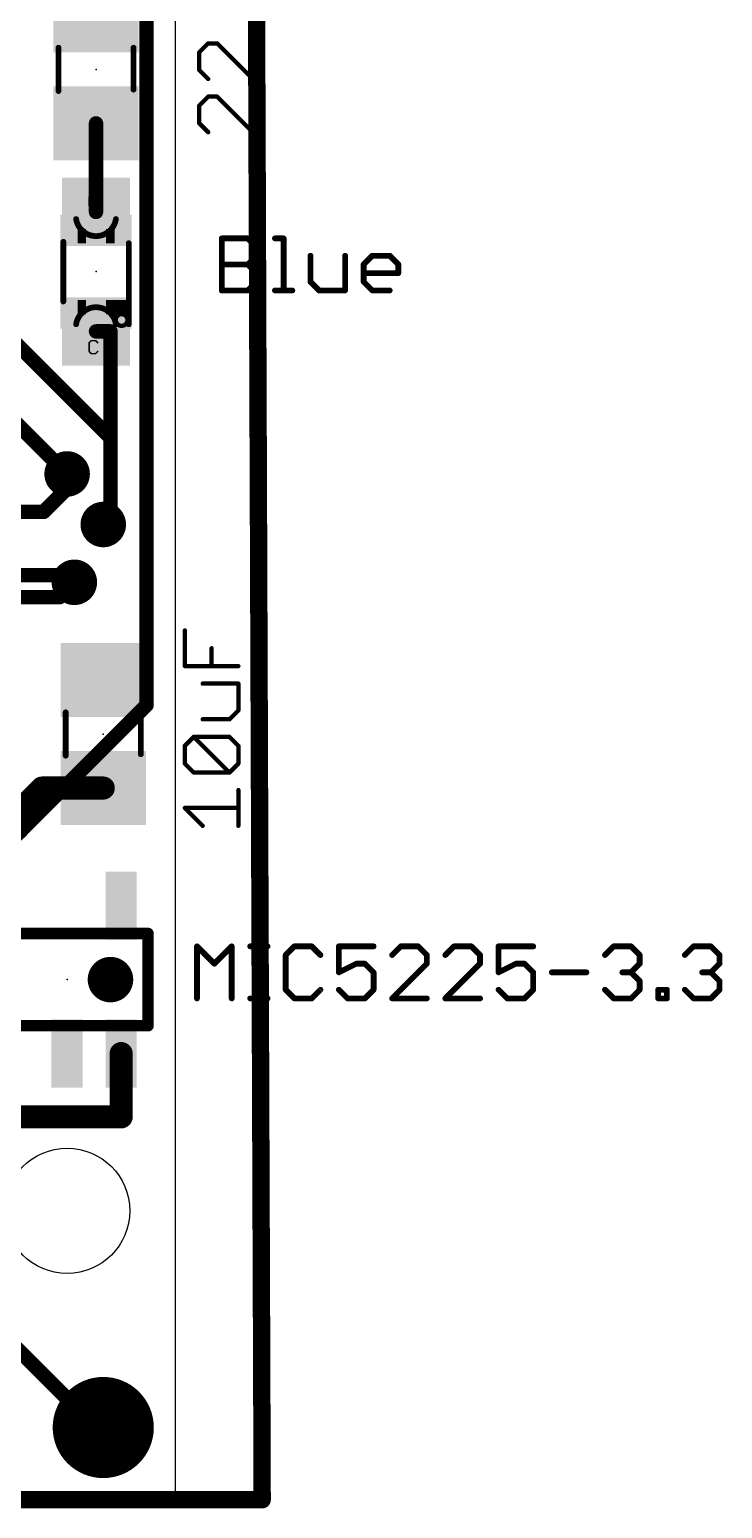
# Model space of a CAD drawing. Extents: x -5.1 to 29.9, y -2.9 to 40.6.
# Drawn here: x 17.75 to 29.93, y -0.15 to 25.85 of the extents above; entities that cross this region are included whole.
import ezdxf

# ---------------------------------------------------------------- set-up
doc = ezdxf.new("R2010")
doc.units = 0
for name, color, linetype in [('1', 12, 'CONTINUOUS'), ('16', 132, 'CONTINUOUS'), ('17', 110, 'CONTINUOUS'), ('18', 110, 'CONTINUOUS'), ('20', 53, 'CONTINUOUS'), ('23', 40, 'CONTINUOUS'), ('27', 253, 'CONTINUOUS'), ('51', 253, 'CONTINUOUS')]:
    doc.layers.add(name, color=color, linetype=linetype)

# ---------------------------------------------------------------- blocks, each defined once
blk = doc.blocks.new('RECT')
blk.add_solid([(-0.5, -0.5), (0.5, -0.5), (-0.5, 0.5), (0.5, 0.5)])
blk = doc.blocks.new('ROUNDP')
at = {"const_width": 0.5}
blk.add_lwpolyline([(0, -0.25, 1), (0, 0.25, 1), (0, -0.25)], format="xyb", dxfattribs=at)
blk = doc.blocks.new('ROUNDV')
at = {"const_width": 0.5}
blk.add_lwpolyline([(0, -0.25, 1), (0, 0.25, 1), (0, -0.25)], format="xyb", dxfattribs=at)

msp = doc.modelspace()

# ---------------------------------------------------------------- linework, layer by layer
at = {"layer": '1'}
for points, const_width in [([(21.844, 0), (21.717, 33.528)], 0.3048), ([(18.923, 22.64), (18.923, 24.196)], 0.254), ([(18.923, 20.54), (19.177, 20.54)], 0.254), ([(19.177, 20.54), (19.177, 17.272)], 0.254), ([(18.001, 17.366), (18.542, 17.907)], 0.254), ([(18.542, 17.907), (18.415, 18.034)], 0.254), ([(16.76, 17.366), (18.001, 17.366)], 0.254), ([(19.177, 17.272), (19.05, 17.145)], 0.254), ([(18.279, 15.866), (18.542, 16.129)], 0.254), ([(16.76, 15.866), (18.279, 15.866)], 0.254), ([(17.399, 11.938), (17.973, 12.512)], 0.4064), ([(17.973, 12.512), (19.05, 12.512)], 0.4064), ([(19.365, 7.8439), (19.365, 6.731)], 0.4064), ([(19.365, 6.731), (17.526, 6.731)], 0.4064), ([(-1.016, 0), (21.844, 0)], 0.3048)]:
    msp.add_lwpolyline(points, dxfattribs=dict(at, const_width=const_width))
for points, const_width in [([(18.9865, 24.196, 1), (18.8595, 24.196)], 0.127), ([(18.8595, 22.64, 1), (18.9865, 22.64)], 0.127), ([(18.923, 20.6035, 1), (18.923, 20.4765)], 0.127), ([(19.2405, 20.54, 1), (19.1135, 20.54)], 0.127), ([(19.177, 20.4765, 1), (19.177, 20.6035)], 0.127), ([(18.4599, 18.0789, 1), (18.3701, 17.9891)], 0.127), ([(18.5869, 17.8621, 1), (18.4971, 17.9519)], 0.127), ([(18.4971, 17.8621, 1), (18.5869, 17.9519)], 0.127), ([(17.9561, 17.4109, 1), (18.0459, 17.3211)], 0.127), ([(18.001, 17.3025, 1), (18.001, 17.4295)], 0.127), ([(19.0051, 17.1899, 1), (19.0949, 17.1001)], 0.127), ([(19.1135, 17.272, 1), (19.2405, 17.272)], 0.127), ([(19.2219, 17.2271, 1), (19.1321, 17.3169)], 0.127), ([(18.5869, 16.0841, 1), (18.4971, 16.1739)], 0.127), ([(18.2341, 15.9109, 1), (18.3239, 15.8211)], 0.127), ([(18.279, 15.8025, 1), (18.279, 15.9295)], 0.127), ([(17.973, 12.6136, 1), (17.973, 12.4104)], 0.2032), ([(18.0448, 12.4402, 1), (17.9012, 12.5838)], 0.2032), ([(19.05, 12.4104, 1), (19.05, 12.6136)], 0.2032), ([(19.4666, 7.8439, 1), (19.2634, 7.8439)], 0.2032), ([(19.2634, 6.731, 1), (19.4666, 6.731)], 0.2032), ([(19.365, 6.6294, 1), (19.365, 6.8326)], 0.2032), ([(21.7678, -0.0003, 1), (21.9202, 0.0003)], 0.1524), ([(21.844, -0.0762, 1), (21.844, 0.0762)], 0.1524)]:
    msp.add_lwpolyline(points, format="xyb", dxfattribs=dict(at, const_width=const_width))
at = {"layer": '16'}
for points, const_width in [([(21.844, 0), (21.717, 33.528)], 0.3048), ([(19.812, 13.97), (19.812, 26.289)], 0.254), ([(16.002, 21.844), (19.177, 18.669)], 0.254), ([(17.399, 19.05), (18.415, 18.034)], 0.254), ([(19.177, 18.669), (19.177, 17.272)], 0.254), ([(19.177, 17.272), (19.05, 17.145)], 0.254), ([(16.002, 16.256), (18.415, 16.256)], 0.254), ([(18.415, 16.256), (18.542, 16.129)], 0.254), ([(17.399, 11.557), (19.812, 13.97)], 0.254), ([(18.923, 1.27), (16.764, 3.429)], 0.254), ([(19.05, 1.27), (18.923, 1.27)], 0.254), ([(-1.016, 0), (21.844, 0)], 0.3048)]:
    msp.add_lwpolyline(points, dxfattribs=dict(at, const_width=const_width))
for points, const_width in [([(19.2405, 18.669, 1), (19.1135, 18.669)], 0.127), ([(19.1321, 18.6241, 1), (19.2219, 18.7139)], 0.127), ([(18.3701, 17.9891, 1), (18.4599, 18.0789)], 0.127), ([(19.0051, 17.1899, 1), (19.0949, 17.1001)], 0.127), ([(19.1135, 17.272, 1), (19.2405, 17.272)], 0.127), ([(19.2219, 17.2271, 1), (19.1321, 17.3169)], 0.127), ([(18.4599, 16.3009, 1), (18.3701, 16.2111)], 0.127), ([(18.415, 16.1925, 1), (18.415, 16.3195)], 0.127), ([(18.4971, 16.0841, 1), (18.5869, 16.1739)], 0.127), ([(19.8569, 13.9251, 1), (19.7671, 14.0149)], 0.127), ([(19.7485, 13.97, 1), (19.8755, 13.97)], 0.127), ([(18.923, 1.3335, 1), (18.923, 1.2065)], 0.127), ([(18.8781, 1.2251, 1), (18.9679, 1.3149)], 0.127), ([(19.05, 1.2065, 1), (19.05, 1.3335)], 0.127), ([(21.7678, -0.0003, 1), (21.9202, 0.0003)], 0.1524), ([(21.844, -0.0762, 1), (21.844, 0.0762)], 0.1524)]:
    msp.add_lwpolyline(points, format="xyb", dxfattribs=dict(at, const_width=const_width))
at = {"layer": '20'}
for p, q in [((20.32, 0), (20.32, 38.1)), ((0, 0), (20.32, 0))]:
    msp.add_line(p, q, dxfattribs=at)
msp.add_circle((18.415, 5.08), 1.1, dxfattribs=at)
at = {"layer": '23'}
for p in [(18.923, 25.146), (18.923, 21.59), (19.05, 13.462), (18.415, 9.144), (19.05, 1.27)]:
    msp.add_point(p, dxfattribs=at)
at = {"layer": '27'}
for points, const_width in [([(20.8951, 25.6037), (20.7383, 25.4469)], 0.0762), ([(20.7383, 25.4469), (20.7383, 25.1334)], 0.0762), ([(21.0518, 25.6037), (20.8951, 25.6037)], 0.0762), ([(21.6789, 24.9766), (21.0518, 25.6037)], 0.0762), ([(21.6789, 25.6037), (21.6789, 24.9766)], 0.0762), ([(20.7383, 25.1334), (20.8951, 24.9766)], 0.0762), ([(20.8951, 24.6682), (20.7383, 24.5114)], 0.0762), ([(21.0518, 24.6682), (20.8951, 24.6682)], 0.0762), ([(21.6789, 24.0411), (21.0518, 24.6682)], 0.0762), ([(21.6789, 24.6682), (21.6789, 24.0411)], 0.0762), ([(20.7383, 24.5114), (20.7383, 24.1979)], 0.0762), ([(20.7383, 24.1979), (20.8951, 24.0411)], 0.0762), ([(21.1328, 21.2598), (21.1328, 22.175)], 0.1016), ([(21.1328, 22.175), (21.5904, 22.175)], 0.1016), ([(21.5904, 22.175), (21.7429, 22.0225)], 0.1016), ([(22.0683, 22.175), (22.2208, 22.175)], 0.1016), ([(22.2208, 22.175), (22.2208, 21.2598)], 0.1016), ([(21.7429, 21.8699), (21.5904, 21.7174)], 0.1016), ([(21.7429, 22.0225), (21.7429, 21.8699)], 0.1016), ([(22.692, 21.8699), (22.692, 21.4123)], 0.1016), ([(23.3021, 21.2598), (23.3021, 21.8699)], 0.1016), ([(23.6275, 21.7174), (23.78, 21.8699)], 0.1016), ([(23.78, 21.8699), (24.0851, 21.8699)], 0.1016), ([(24.0851, 21.8699), (24.2376, 21.7174)], 0.1016), ([(21.1328, 21.7174), (21.5904, 21.7174)], 0.1016), ([(21.5904, 21.7174), (21.7429, 21.5649)], 0.1016), ([(21.7429, 21.5649), (21.7429, 21.4123)], 0.1016), ([(23.6275, 21.4123), (23.6275, 21.7174)], 0.1016), ([(24.2376, 21.5649), (23.6275, 21.5649)], 0.1016), ([(24.2376, 21.7174), (24.2376, 21.5649)], 0.1016), ([(21.7429, 21.4123), (21.5904, 21.2598)], 0.1016), ([(22.692, 21.4123), (22.8445, 21.2598)], 0.1016), ([(23.78, 21.2598), (23.6275, 21.4123)], 0.1016), ([(21.5904, 21.2598), (21.1328, 21.2598)], 0.1016), ([(22.0683, 21.2598), (22.3734, 21.2598)], 0.1016), ([(22.8445, 21.2598), (23.3021, 21.2598)], 0.1016), ([(24.0851, 21.2598), (23.78, 21.2598)], 0.1016), ([(20.4843, 14.6557), (20.4843, 15.2827)], 0.0762), ([(20.9546, 14.6557), (20.9546, 14.9692)], 0.0762), ([(21.4249, 14.6557), (20.4843, 14.6557)], 0.0762), ([(21.4249, 14.3472), (20.7978, 14.3472)], 0.0762), ([(21.4249, 13.8769), (21.4249, 14.3472)], 0.0762), ([(21.2681, 13.7201), (21.4249, 13.8769)], 0.0762), ([(20.7978, 13.7201), (21.2681, 13.7201)], 0.0762), ([(20.4843, 13.2549), (20.6411, 13.4117)], 0.0762), ([(20.4843, 12.9414), (20.4843, 13.2549)], 0.0762), ([(20.6411, 13.4117), (21.2681, 13.4117)], 0.0762), ([(21.2681, 12.7846), (20.6411, 13.4117)], 0.0762), ([(21.2681, 13.4117), (21.4249, 13.2549)], 0.0762), ([(21.4249, 13.2549), (21.4249, 12.9414)], 0.0762), ([(20.6411, 12.7846), (20.4843, 12.9414)], 0.0762), ([(21.2681, 12.7846), (20.6411, 12.7846)], 0.0762), ([(21.4249, 12.9414), (21.2681, 12.7846)], 0.0762), ([(21.4249, 11.8491), (21.4249, 12.4762)], 0.0762), ([(20.7978, 11.8491), (20.4843, 12.1626)], 0.0762), ([(20.4843, 12.1626), (21.4249, 12.1626)], 0.0762), ([(20.6978, 8.8138), (20.6978, 9.729)], 0.1016), ([(20.6978, 9.729), (21.0029, 9.4239)], 0.1016), ([(21.0029, 9.4239), (21.3079, 9.729)], 0.1016), ([(21.3079, 9.729), (21.3079, 8.8138)], 0.1016), ([(21.6333, 9.729), (21.9384, 9.729)], 0.1016), ([(21.7858, 8.8138), (21.7858, 9.729)], 0.1016), ([(22.4095, 9.729), (22.257, 9.5765)], 0.1016), ([(22.257, 9.5765), (22.257, 8.9663)], 0.1016), ([(22.7146, 9.729), (22.4095, 9.729)], 0.1016), ([(22.8671, 9.5765), (22.7146, 9.729)], 0.1016), ([(23.8026, 9.729), (23.1925, 9.729)], 0.1016), ([(23.1925, 9.729), (23.1925, 9.2714)], 0.1016), ([(24.2806, 9.729), (24.128, 9.5765)], 0.1016), ([(24.5856, 9.729), (24.2806, 9.729)], 0.1016), ([(24.7382, 9.5765), (24.5856, 9.729)], 0.1016), ([(24.7382, 9.4239), (24.7382, 9.5765)], 0.1016), ([(25.2161, 9.729), (25.0636, 9.5765)], 0.1016), ([(25.5211, 9.729), (25.2161, 9.729)], 0.1016), ([(25.6737, 9.5765), (25.5211, 9.729)], 0.1016), ([(25.6737, 9.4239), (25.6737, 9.5765)], 0.1016), ([(26.6092, 9.729), (25.9991, 9.729)], 0.1016), ([(25.9991, 9.729), (25.9991, 9.2714)], 0.1016), ([(27.8701, 9.5765), (28.0226, 9.729)], 0.1016), ([(28.0226, 9.729), (28.3277, 9.729)], 0.1016), ([(28.3277, 9.729), (28.4802, 9.5765)], 0.1016), ([(28.4802, 9.5765), (28.4802, 9.4239)], 0.1016), ([(29.2734, 9.5765), (29.4259, 9.729)], 0.1016), ([(29.4259, 9.729), (29.731, 9.729)], 0.1016), ([(29.731, 9.729), (29.8835, 9.5765)], 0.1016), ([(29.8835, 9.5765), (29.8835, 9.4239)], 0.1016), ([(23.1925, 9.2714), (23.4976, 9.4239)], 0.1016), ([(23.4976, 9.4239), (23.6501, 9.4239)], 0.1016), ([(23.6501, 9.4239), (23.8026, 9.2714)], 0.1016), ([(24.128, 8.8138), (24.7382, 9.4239)], 0.1016), ([(25.0636, 8.8138), (25.6737, 9.4239)], 0.1016), ([(25.9991, 9.2714), (26.3041, 9.4239)], 0.1016), ([(26.3041, 9.4239), (26.4567, 9.4239)], 0.1016), ([(26.4567, 9.4239), (26.6092, 9.2714)], 0.1016), ([(28.4802, 9.4239), (28.3277, 9.2714)], 0.1016), ([(29.8835, 9.4239), (29.731, 9.2714)], 0.1016), ([(23.8026, 9.2714), (23.8026, 8.9663)], 0.1016), ([(26.6092, 9.2714), (26.6092, 8.9663)], 0.1016), ([(26.9346, 9.2714), (27.5447, 9.2714)], 0.1016), ([(28.3277, 9.2714), (28.1752, 9.2714)], 0.1016), ([(28.3277, 9.2714), (28.4802, 9.1189)], 0.1016), ([(28.4802, 9.1189), (28.4802, 8.9663)], 0.1016), ([(29.731, 9.2714), (29.5784, 9.2714)], 0.1016), ([(29.731, 9.2714), (29.8835, 9.1189)], 0.1016), ([(29.8835, 9.1189), (29.8835, 8.9663)], 0.1016), ([(21.6333, 8.8138), (21.9384, 8.8138)], 0.1016), ([(22.257, 8.9663), (22.4095, 8.8138)], 0.1016), ([(22.4095, 8.8138), (22.7146, 8.8138)], 0.1016), ([(22.7146, 8.8138), (22.8671, 8.9663)], 0.1016), ([(23.345, 8.8138), (23.1925, 8.9663)], 0.1016), ([(23.6501, 8.8138), (23.345, 8.8138)], 0.1016), ([(23.8026, 8.9663), (23.6501, 8.8138)], 0.1016), ([(24.7382, 8.8138), (24.128, 8.8138)], 0.1016), ([(25.6737, 8.8138), (25.0636, 8.8138)], 0.1016), ([(26.1516, 8.8138), (25.9991, 8.9663)], 0.1016), ([(26.4567, 8.8138), (26.1516, 8.8138)], 0.1016), ([(26.6092, 8.9663), (26.4567, 8.8138)], 0.1016), ([(28.0226, 8.8138), (27.8701, 8.9663)], 0.1016), ([(28.3277, 8.8138), (28.0226, 8.8138)], 0.1016), ([(28.4802, 8.9663), (28.3277, 8.8138)], 0.1016), ([(28.8056, 8.8138), (28.8056, 8.9663)], 0.1016), ([(28.8056, 8.9663), (28.9582, 8.9663)], 0.1016), ([(28.9582, 8.8138), (28.8056, 8.8138)], 0.1016), ([(28.9582, 8.9663), (28.9582, 8.8138)], 0.1016), ([(29.4259, 8.8138), (29.2734, 8.9663)], 0.1016), ([(29.731, 8.8138), (29.4259, 8.8138)], 0.1016), ([(29.8835, 8.9663), (29.731, 8.8138)], 0.1016)]:
    msp.add_lwpolyline(points, dxfattribs=dict(at, const_width=const_width))
for points, const_width in [([(20.7573, 25.4469, 1), (20.7192, 25.4469)], 0.0381), ([(20.7248, 25.4604, 1), (20.7518, 25.4334)], 0.0381), ([(20.8951, 25.6227, 1), (20.8951, 25.5846)], 0.0381), ([(20.9085, 25.5902, 1), (20.8816, 25.6172)], 0.0381), ([(21.0653, 25.6172, 1), (21.0384, 25.5902)], 0.0381), ([(21.0518, 25.5846, 1), (21.0518, 25.6227)], 0.0381), ([(21.698, 25.6037, 1), (21.6599, 25.6037)], 0.0381), ([(20.7518, 25.1469, 1), (20.7248, 25.1199)], 0.0381), ([(20.7192, 25.1334, 1), (20.7573, 25.1334)], 0.0381), ([(20.8816, 24.9631, 1), (20.9085, 24.9901)], 0.0381), ([(21.6599, 24.9766, 1), (21.698, 24.9766)], 0.0381), ([(21.6654, 24.9631, 1), (21.6924, 24.9901)], 0.0381), ([(20.8951, 24.6872, 1), (20.8951, 24.6491)], 0.0381), ([(20.9085, 24.6547, 1), (20.8816, 24.6816)], 0.0381), ([(21.0653, 24.6816, 1), (21.0384, 24.6547)], 0.0381), ([(21.0518, 24.6491, 1), (21.0518, 24.6872)], 0.0381), ([(21.698, 24.6682, 1), (21.6599, 24.6682)], 0.0381), ([(20.7573, 24.5114, 1), (20.7192, 24.5114)], 0.0381), ([(20.7248, 24.5249, 1), (20.7518, 24.4979)], 0.0381), ([(20.7518, 24.2113, 1), (20.7248, 24.1844)], 0.0381), ([(20.7192, 24.1979, 1), (20.7573, 24.1979)], 0.0381), ([(20.8816, 24.0276, 1), (20.9085, 24.0546)], 0.0381), ([(21.6599, 24.0411, 1), (21.698, 24.0411)], 0.0381), ([(21.6654, 24.0276, 1), (21.6924, 24.0546)], 0.0381), ([(21.1582, 22.175, 1), (21.1074, 22.175)], 0.0508), ([(21.1328, 22.2004, 1), (21.1328, 22.1496)], 0.0508), ([(21.6084, 22.1929, 1), (21.5724, 22.157)], 0.0508), ([(21.5904, 22.1496, 1), (21.5904, 22.2004)], 0.0508), ([(22.0683, 22.2004, 1), (22.0683, 22.1496)], 0.0508), ([(22.2462, 22.175, 1), (22.1954, 22.175)], 0.0508), ([(22.2208, 22.1496, 1), (22.2208, 22.2004)], 0.0508), ([(21.7683, 22.0225, 1), (21.7175, 22.0225)], 0.0508), ([(21.7175, 21.8699, 1), (21.7683, 21.8699)], 0.0508), ([(21.725, 22.0045, 1), (21.7609, 22.0404)], 0.0508), ([(21.7609, 21.852, 1), (21.725, 21.8879)], 0.0508), ([(22.7174, 21.8699, 1), (22.6666, 21.8699)], 0.0508), ([(23.3275, 21.8699, 1), (23.2767, 21.8699)], 0.0508), ([(23.78, 21.8953, 1), (23.78, 21.8445)], 0.0508), ([(23.798, 21.852, 1), (23.7621, 21.8879)], 0.0508), ([(24.1031, 21.8879, 1), (24.0671, 21.852)], 0.0508), ([(24.0851, 21.8445, 1), (24.0851, 21.8953)], 0.0508), ([(21.1328, 21.7428, 1), (21.1328, 21.692)], 0.0508), ([(21.6084, 21.7354, 1), (21.5724, 21.6994)], 0.0508), ([(21.5724, 21.7354, 1), (21.6084, 21.6994)], 0.0508), ([(21.5904, 21.692, 1), (21.5904, 21.7428)], 0.0508), ([(21.7683, 21.5649, 1), (21.7175, 21.5649)], 0.0508), ([(21.725, 21.5469, 1), (21.7609, 21.5828)], 0.0508), ([(23.6529, 21.7174, 1), (23.6021, 21.7174)], 0.0508), ([(23.6096, 21.7354, 1), (23.6455, 21.6994)], 0.0508), ([(23.6275, 21.5903, 1), (23.6275, 21.5395)], 0.0508), ([(24.263, 21.7174, 1), (24.2122, 21.7174)], 0.0508), ([(24.2122, 21.5649, 1), (24.263, 21.5649)], 0.0508), ([(24.2197, 21.6994, 1), (24.2556, 21.7354)], 0.0508), ([(24.2376, 21.5395, 1), (24.2376, 21.5903)], 0.0508), ([(21.7175, 21.4123, 1), (21.7683, 21.4123)], 0.0508), ([(21.7609, 21.3944, 1), (21.725, 21.4303)], 0.0508), ([(22.71, 21.4303, 1), (22.674, 21.3944)], 0.0508), ([(22.6666, 21.4123, 1), (22.7174, 21.4123)], 0.0508), ([(23.6021, 21.4123, 1), (23.6529, 21.4123)], 0.0508), ([(23.6455, 21.4303, 1), (23.6096, 21.3944)], 0.0508), ([(21.1328, 21.2852, 1), (21.1328, 21.2344)], 0.0508), ([(21.1074, 21.2598, 1), (21.1582, 21.2598)], 0.0508), ([(21.5724, 21.2778, 1), (21.6084, 21.2418)], 0.0508), ([(21.5904, 21.2344, 1), (21.5904, 21.2852)], 0.0508), ([(22.0683, 21.2852, 1), (22.0683, 21.2344)], 0.0508), ([(22.1954, 21.2598, 1), (22.2462, 21.2598)], 0.0508), ([(22.3734, 21.2344, 1), (22.3734, 21.2852)], 0.0508), ([(22.8445, 21.2852, 1), (22.8445, 21.2344)], 0.0508), ([(22.8266, 21.2418, 1), (22.8625, 21.2778)], 0.0508), ([(23.2767, 21.2598, 1), (23.3275, 21.2598)], 0.0508), ([(23.3021, 21.2344, 1), (23.3021, 21.2852)], 0.0508), ([(23.78, 21.2852, 1), (23.78, 21.2344)], 0.0508), ([(23.7621, 21.2418, 1), (23.798, 21.2778)], 0.0508), ([(24.0851, 21.2344, 1), (24.0851, 21.2852)], 0.0508), ([(20.5033, 15.2827, 1), (20.4652, 15.2827)], 0.0381), ([(20.9737, 14.9692, 1), (20.9356, 14.9692)], 0.0381), ([(20.4652, 14.6557, 1), (20.5033, 14.6557)], 0.0381), ([(20.4843, 14.6747, 1), (20.4843, 14.6366)], 0.0381), ([(20.9356, 14.6557, 1), (20.9737, 14.6557)], 0.0381), ([(21.4249, 14.6366, 1), (21.4249, 14.6747)], 0.0381), ([(20.7978, 14.3663, 1), (20.7978, 14.3282)], 0.0381), ([(21.444, 14.3472, 1), (21.4059, 14.3472)], 0.0381), ([(21.4249, 14.3282, 1), (21.4249, 14.3663)], 0.0381), ([(21.4059, 13.8769, 1), (21.444, 13.8769)], 0.0381), ([(21.4384, 13.8634, 1), (21.4114, 13.8904)], 0.0381), ([(20.7978, 13.7392, 1), (20.7978, 13.7011)], 0.0381), ([(21.2547, 13.7336, 1), (21.2816, 13.7067)], 0.0381), ([(21.2681, 13.7011, 1), (21.2681, 13.7392)], 0.0381), ([(20.5033, 13.2549, 1), (20.4652, 13.2549)], 0.0381), ([(20.4708, 13.2684, 1), (20.4978, 13.2414)], 0.0381), ([(20.6545, 13.4252, 1), (20.6276, 13.3982)], 0.0381), ([(20.6411, 13.4307, 1), (20.6411, 13.3926)], 0.0381), ([(20.6545, 13.3982, 1), (20.6276, 13.4252)], 0.0381), ([(21.2816, 13.4252, 1), (21.2547, 13.3982)], 0.0381), ([(21.2681, 13.3926, 1), (21.2681, 13.4307)], 0.0381), ([(21.444, 13.2549, 1), (21.4059, 13.2549)], 0.0381), ([(21.4114, 13.2414, 1), (21.4384, 13.2684)], 0.0381), ([(20.4652, 12.9414, 1), (20.5033, 12.9414)], 0.0381), ([(20.4978, 12.9549, 1), (20.4708, 12.9279)], 0.0381), ([(20.6411, 12.8037, 1), (20.6411, 12.7656)], 0.0381), ([(20.6276, 12.7711, 1), (20.6545, 12.7981)], 0.0381), ([(21.2547, 12.7981, 1), (21.2816, 12.7711)], 0.0381), ([(21.2547, 12.7711, 1), (21.2816, 12.7981)], 0.0381), ([(21.2681, 12.7656, 1), (21.2681, 12.8037)], 0.0381), ([(21.4059, 12.9414, 1), (21.444, 12.9414)], 0.0381), ([(21.4384, 12.9279, 1), (21.4114, 12.9549)], 0.0381), ([(21.444, 12.4762, 1), (21.4059, 12.4762)], 0.0381), ([(20.4978, 12.1761, 1), (20.4708, 12.1492)], 0.0381), ([(20.4843, 12.1817, 1), (20.4843, 12.1436)], 0.0381), ([(21.4249, 12.1436, 1), (21.4249, 12.1817)], 0.0381), ([(20.7844, 11.8356, 1), (20.8113, 11.8626)], 0.0381), ([(21.4059, 11.8491, 1), (21.444, 11.8491)], 0.0381), ([(20.7232, 9.729, 1), (20.6724, 9.729)], 0.0508), ([(20.7158, 9.7469, 1), (20.6798, 9.711)], 0.0508), ([(21.3333, 9.729, 1), (21.2825, 9.729)], 0.0508), ([(21.3259, 9.711, 1), (21.29, 9.7469)], 0.0508), ([(21.6333, 9.7544, 1), (21.6333, 9.7036)], 0.0508), ([(21.8112, 9.729, 1), (21.7604, 9.729)], 0.0508), ([(21.9384, 9.7036, 1), (21.9384, 9.7544)], 0.0508), ([(22.2824, 9.5765, 1), (22.2316, 9.5765)], 0.0508), ([(22.239, 9.5944, 1), (22.275, 9.5585)], 0.0508), ([(22.4095, 9.7544, 1), (22.4095, 9.7036)], 0.0508), ([(22.4275, 9.711, 1), (22.3916, 9.7469)], 0.0508), ([(22.7325, 9.7469, 1), (22.6966, 9.711)], 0.0508), ([(22.7146, 9.7036, 1), (22.7146, 9.7544)], 0.0508), ([(22.8492, 9.5585, 1), (22.8851, 9.5944)], 0.0508), ([(23.1925, 9.7544, 1), (23.1925, 9.7036)], 0.0508), ([(23.2179, 9.729, 1), (23.1671, 9.729)], 0.0508), ([(23.8026, 9.7036, 1), (23.8026, 9.7544)], 0.0508), ([(24.1101, 9.5944, 1), (24.146, 9.5585)], 0.0508), ([(24.2806, 9.7544, 1), (24.2806, 9.7036)], 0.0508), ([(24.2985, 9.711, 1), (24.2626, 9.7469)], 0.0508), ([(24.6036, 9.7469, 1), (24.5677, 9.711)], 0.0508), ([(24.5856, 9.7036, 1), (24.5856, 9.7544)], 0.0508), ([(24.7636, 9.5765, 1), (24.7128, 9.5765)], 0.0508), ([(24.7202, 9.5585, 1), (24.7561, 9.5944)], 0.0508), ([(25.0456, 9.5944, 1), (25.0815, 9.5585)], 0.0508), ([(25.2161, 9.7544, 1), (25.2161, 9.7036)], 0.0508), ([(25.234, 9.711, 1), (25.1981, 9.7469)], 0.0508), ([(25.5391, 9.7469, 1), (25.5032, 9.711)], 0.0508), ([(25.5211, 9.7036, 1), (25.5211, 9.7544)], 0.0508), ([(25.6991, 9.5765, 1), (25.6483, 9.5765)], 0.0508), ([(25.6557, 9.5585, 1), (25.6916, 9.5944)], 0.0508), ([(25.9991, 9.7544, 1), (25.9991, 9.7036)], 0.0508), ([(26.0245, 9.729, 1), (25.9737, 9.729)], 0.0508), ([(26.6092, 9.7036, 1), (26.6092, 9.7544)], 0.0508), ([(27.8521, 9.5944, 1), (27.8881, 9.5585)], 0.0508), ([(28.0226, 9.7544, 1), (28.0226, 9.7036)], 0.0508), ([(28.0406, 9.711, 1), (28.0047, 9.7469)], 0.0508), ([(28.3457, 9.7469, 1), (28.3097, 9.711)], 0.0508), ([(28.3277, 9.7036, 1), (28.3277, 9.7544)], 0.0508), ([(28.5056, 9.5765, 1), (28.4548, 9.5765)], 0.0508), ([(28.4623, 9.5585, 1), (28.4982, 9.5944)], 0.0508), ([(29.2554, 9.5944, 1), (29.2913, 9.5585)], 0.0508), ([(29.4259, 9.7544, 1), (29.4259, 9.7036)], 0.0508), ([(29.4439, 9.711, 1), (29.408, 9.7469)], 0.0508), ([(29.7489, 9.7469, 1), (29.713, 9.711)], 0.0508), ([(29.731, 9.7036, 1), (29.731, 9.7544)], 0.0508), ([(29.9089, 9.5765, 1), (29.8581, 9.5765)], 0.0508), ([(29.8655, 9.5585, 1), (29.9015, 9.5944)], 0.0508), ([(20.9849, 9.4419, 1), (21.0208, 9.406)], 0.0508), ([(20.9849, 9.406, 1), (21.0208, 9.4419)], 0.0508), ([(23.4976, 9.4493, 1), (23.4976, 9.3985)], 0.0508), ([(23.5089, 9.4012, 1), (23.4862, 9.4466)], 0.0508), ([(23.6681, 9.4419, 1), (23.6321, 9.406)], 0.0508), ([(23.6501, 9.3985, 1), (23.6501, 9.4493)], 0.0508), ([(24.7128, 9.4239, 1), (24.7636, 9.4239)], 0.0508), ([(24.7561, 9.406, 1), (24.7202, 9.4419)], 0.0508), ([(25.6483, 9.4239, 1), (25.6991, 9.4239)], 0.0508), ([(25.6916, 9.406, 1), (25.6557, 9.4419)], 0.0508), ([(26.3041, 9.4493, 1), (26.3041, 9.3985)], 0.0508), ([(26.3155, 9.4012, 1), (26.2928, 9.4466)], 0.0508), ([(26.4746, 9.4419, 1), (26.4387, 9.406)], 0.0508), ([(26.4567, 9.3985, 1), (26.4567, 9.4493)], 0.0508), ([(28.4548, 9.4239, 1), (28.5056, 9.4239)], 0.0508), ([(28.4982, 9.406, 1), (28.4623, 9.4419)], 0.0508), ([(29.8581, 9.4239, 1), (29.9089, 9.4239)], 0.0508), ([(29.9015, 9.406, 1), (29.8655, 9.4419)], 0.0508), ([(23.1671, 9.2714, 1), (23.2179, 9.2714)], 0.0508), ([(23.1812, 9.2941, 1), (23.2039, 9.2487)], 0.0508), ([(23.828, 9.2714, 1), (23.7772, 9.2714)], 0.0508), ([(23.7847, 9.2534, 1), (23.8206, 9.2894)], 0.0508), ([(25.9877, 9.2941, 1), (26.0104, 9.2487)], 0.0508), ([(25.9737, 9.2714, 1), (26.0245, 9.2714)], 0.0508), ([(26.6346, 9.2714, 1), (26.5838, 9.2714)], 0.0508), ([(26.5912, 9.2534, 1), (26.6272, 9.2894)], 0.0508), ([(26.9346, 9.2968, 1), (26.9346, 9.246)], 0.0508), ([(27.5447, 9.246, 1), (27.5447, 9.2968)], 0.0508), ([(28.1752, 9.2968, 1), (28.1752, 9.246)], 0.0508), ([(28.3457, 9.2894, 1), (28.3097, 9.2534)], 0.0508), ([(28.3097, 9.2894, 1), (28.3457, 9.2534)], 0.0508), ([(28.3277, 9.246, 1), (28.3277, 9.2968)], 0.0508), ([(28.5056, 9.1189, 1), (28.4548, 9.1189)], 0.0508), ([(28.4623, 9.1009, 1), (28.4982, 9.1368)], 0.0508), ([(29.5784, 9.2968, 1), (29.5784, 9.246)], 0.0508), ([(29.7489, 9.2894, 1), (29.713, 9.2534)], 0.0508), ([(29.713, 9.2894, 1), (29.7489, 9.2534)], 0.0508), ([(29.731, 9.246, 1), (29.731, 9.2968)], 0.0508), ([(29.9089, 9.1189, 1), (29.8581, 9.1189)], 0.0508), ([(29.8655, 9.1009, 1), (29.9015, 9.1368)], 0.0508), ([(21.6333, 8.8392, 1), (21.6333, 8.7884)], 0.0508), ([(21.9384, 8.7884, 1), (21.9384, 8.8392)], 0.0508), ([(22.275, 8.9843, 1), (22.239, 8.9484)], 0.0508), ([(22.2316, 8.9663, 1), (22.2824, 8.9663)], 0.0508), ([(22.4095, 8.8392, 1), (22.4095, 8.7884)], 0.0508), ([(22.3916, 8.7958, 1), (22.4275, 8.8318)], 0.0508), ([(22.6966, 8.8318, 1), (22.7325, 8.7958)], 0.0508), ([(22.7146, 8.7884, 1), (22.7146, 8.8392)], 0.0508), ([(22.8851, 8.9484, 1), (22.8492, 8.9843)], 0.0508), ([(23.2105, 8.9843, 1), (23.1746, 8.9484)], 0.0508), ([(23.345, 8.8392, 1), (23.345, 8.7884)], 0.0508), ([(23.3271, 8.7958, 1), (23.363, 8.8318)], 0.0508), ([(23.6321, 8.8318, 1), (23.6681, 8.7958)], 0.0508), ([(23.6501, 8.7884, 1), (23.6501, 8.8392)], 0.0508), ([(23.7772, 8.9663, 1), (23.828, 8.9663)], 0.0508), ([(23.8206, 8.9484, 1), (23.7847, 8.9843)], 0.0508), ([(24.128, 8.8392, 1), (24.128, 8.7884)], 0.0508), ([(24.1101, 8.8318, 1), (24.146, 8.7958)], 0.0508), ([(24.7382, 8.7884, 1), (24.7382, 8.8392)], 0.0508), ([(25.0456, 8.8318, 1), (25.0815, 8.7958)], 0.0508), ([(25.0636, 8.8392, 1), (25.0636, 8.7884)], 0.0508), ([(25.6737, 8.7884, 1), (25.6737, 8.8392)], 0.0508), ([(26.017, 8.9843, 1), (25.9811, 8.9484)], 0.0508), ([(26.1516, 8.8392, 1), (26.1516, 8.7884)], 0.0508), ([(26.1336, 8.7958, 1), (26.1696, 8.8318)], 0.0508), ([(26.4387, 8.8318, 1), (26.4746, 8.7958)], 0.0508), ([(26.4567, 8.7884, 1), (26.4567, 8.8392)], 0.0508), ([(26.5838, 8.9663, 1), (26.6346, 8.9663)], 0.0508), ([(26.6272, 8.9484, 1), (26.5912, 8.9843)], 0.0508), ([(27.8881, 8.9843, 1), (27.8521, 8.9484)], 0.0508), ([(28.0226, 8.8392, 1), (28.0226, 8.7884)], 0.0508), ([(28.0047, 8.7958, 1), (28.0406, 8.8318)], 0.0508), ([(28.3097, 8.8318, 1), (28.3457, 8.7958)], 0.0508), ([(28.3277, 8.7884, 1), (28.3277, 8.8392)], 0.0508), ([(28.4548, 8.9663, 1), (28.5056, 8.9663)], 0.0508), ([(28.4982, 8.9484, 1), (28.4623, 8.9843)], 0.0508), ([(28.831, 8.9663, 1), (28.7802, 8.9663)], 0.0508), ([(28.8056, 8.9917, 1), (28.8056, 8.9409)], 0.0508), ([(28.8056, 8.8392, 1), (28.8056, 8.7884)], 0.0508), ([(28.9836, 8.9663, 1), (28.9328, 8.9663)], 0.0508), ([(28.9582, 8.9409, 1), (28.9582, 8.9917)], 0.0508), ([(28.9582, 8.7884, 1), (28.9582, 8.8392)], 0.0508), ([(29.2913, 8.9843, 1), (29.2554, 8.9484)], 0.0508), ([(29.4259, 8.8392, 1), (29.4259, 8.7884)], 0.0508), ([(29.408, 8.7958, 1), (29.4439, 8.8318)], 0.0508), ([(29.713, 8.8318, 1), (29.7489, 8.7958)], 0.0508), ([(29.731, 8.7884, 1), (29.731, 8.8392)], 0.0508), ([(29.8581, 8.9663, 1), (29.9089, 8.9663)], 0.0508), ([(29.9015, 8.9484, 1), (29.8655, 8.9843)], 0.0508), ([(20.6724, 8.8138, 1), (20.7232, 8.8138)], 0.0508), ([(21.2825, 8.8138, 1), (21.3333, 8.8138)], 0.0508), ([(21.7604, 8.8138, 1), (21.8112, 8.8138)], 0.0508), ([(28.7802, 8.8138, 1), (28.831, 8.8138)], 0.0508), ([(28.9328, 8.8138, 1), (28.9836, 8.8138)], 0.0508)]:
    msp.add_lwpolyline(points, format="xyb", dxfattribs=dict(at, const_width=const_width))
at = {"layer": '51'}
for points, const_width in [([(18.263, 24.765), (18.263, 25.527)], 0.1016), ([(19.583, 24.79), (19.583, 25.527)], 0.1016), ([(18.8018, 22.9012), (18.8781, 22.9775)], 0.0254), ([(18.8018, 22.7487), (18.8018, 22.9012)], 0.0254), ([(18.8781, 22.9775), (18.9544, 22.9012)], 0.0254), ([(18.9544, 22.9012), (18.9544, 22.7487)], 0.0254), ([(18.8018, 22.8631), (18.9544, 22.8631)], 0.0254), ([(18.348, 21.065), (18.348, 22.115)], 0.1016), ([(19.498, 22.09), (19.498, 20.665)], 0.1016), ([(18.84, 20.3775), (18.8018, 20.3394)], 0.0254), ([(18.8018, 20.3394), (18.8018, 20.1868)], 0.0254), ([(18.9162, 20.3775), (18.84, 20.3775)], 0.0254), ([(18.9544, 20.3394), (18.9162, 20.3775)], 0.0254), ([(18.8018, 20.1868), (18.84, 20.1487)], 0.0254), ([(18.84, 20.1487), (18.9162, 20.1487)], 0.0254), ([(18.9162, 20.1487), (18.9544, 20.1868)], 0.0254), ([(18.39, 13.081), (18.39, 13.843)], 0.1016), ([(19.71, 13.106), (19.71, 13.843)], 0.1016), ([(16.9926, 9.9544), (19.8374, 9.9544)], 0.2032), ([(19.8374, 9.9544), (19.8374, 8.3336)], 0.2032), ([(19.8374, 8.3336), (16.9926, 8.3336)], 0.2032)]:
    msp.add_lwpolyline(points, dxfattribs=dict(at, const_width=const_width))
for points, const_width in [([(18.2884, 25.527, 1), (18.2376, 25.527)], 0.0508), ([(19.6084, 25.527, 1), (19.5576, 25.527)], 0.0508), ([(18.2376, 24.765, 1), (18.2884, 24.765)], 0.0508), ([(19.5576, 24.79, 1), (19.6084, 24.79)], 0.0508), ([(18.7973, 22.9057, 1), (18.8063, 22.8967)], 0.0127), ([(18.8082, 22.9012, 1), (18.7955, 22.9012)], 0.0127), ([(18.8826, 22.982, 1), (18.8736, 22.973)], 0.0127), ([(18.8826, 22.973, 1), (18.8736, 22.982)], 0.0127), ([(18.9607, 22.9012, 1), (18.948, 22.9012)], 0.0127), ([(18.9499, 22.8967, 1), (18.9588, 22.9057)], 0.0127), ([(18.8018, 22.8694, 1), (18.8018, 22.8567)], 0.0127), ([(18.7955, 22.7487, 1), (18.8082, 22.7487)], 0.0127), ([(18.948, 22.7487, 1), (18.9607, 22.7487)], 0.0127), ([(18.9544, 22.8567, 1), (18.9544, 22.8694)], 0.0127), ([(18.573, 22.515, 0.8571), (19.273, 22.515)], 0.1016), ([(18.5981, 22.5189, 1), (18.5479, 22.5111)], 0.0508), ([(19.2981, 22.5111, 1), (19.2479, 22.5189)], 0.0508), ([(18.3734, 22.115, 1), (18.3226, 22.115)], 0.0508), ([(19.5234, 22.09, 1), (19.4726, 22.09)], 0.0508), ([(18.3226, 21.065, 1), (18.3734, 21.065)], 0.0508), ([(19.273, 20.665, 0.8571), (18.573, 20.665)], 0.1016), ([(19.373, 20.637, 1), (19.373, 20.843, 1), (19.373, 20.637)], 0.0762), ([(18.5479, 20.6689, 1), (18.5981, 20.6611)], 0.0508), ([(19.2479, 20.6611, 1), (19.2981, 20.6689)], 0.0508), ([(19.4726, 20.665, 1), (19.5234, 20.665)], 0.0508), ([(18.7973, 20.3439, 1), (18.8063, 20.3349)], 0.0127), ([(18.8082, 20.3394, 1), (18.7955, 20.3394)], 0.0127), ([(18.84, 20.3838, 1), (18.84, 20.3711)], 0.0127), ([(18.8444, 20.373, 1), (18.8355, 20.382)], 0.0127), ([(18.9207, 20.382, 1), (18.9117, 20.373)], 0.0127), ([(18.9162, 20.3711, 1), (18.9162, 20.3838)], 0.0127), ([(18.9499, 20.3349, 1), (18.9588, 20.3439)], 0.0127), ([(18.8063, 20.1913, 1), (18.7973, 20.1823)], 0.0127), ([(18.7955, 20.1868, 1), (18.8082, 20.1868)], 0.0127), ([(18.84, 20.1551, 1), (18.84, 20.1424)], 0.0127), ([(18.8355, 20.1442, 1), (18.8444, 20.1532)], 0.0127), ([(18.9117, 20.1532, 1), (18.9207, 20.1442)], 0.0127), ([(18.9162, 20.1424, 1), (18.9162, 20.1551)], 0.0127), ([(18.9588, 20.1823, 1), (18.9499, 20.1913)], 0.0127), ([(18.4154, 13.843, 1), (18.3646, 13.843)], 0.0508), ([(19.7354, 13.843, 1), (19.6846, 13.843)], 0.0508), ([(18.3646, 13.081, 1), (18.4154, 13.081)], 0.0508), ([(19.6846, 13.106, 1), (19.7354, 13.106)], 0.0508), ([(19.8882, 9.9544, 1), (19.7866, 9.9544)], 0.1016), ([(19.8374, 9.9036, 1), (19.8374, 10.0052)], 0.1016), ([(19.7866, 8.3336, 1), (19.8882, 8.3336)], 0.1016), ([(19.8374, 8.2828, 1), (19.8374, 8.3844)], 0.1016)]:
    msp.add_lwpolyline(points, format="xyb", dxfattribs=dict(at, const_width=const_width))

# ---------------------------------------------------------------- block references
at = {"layer": '1'}
for p, xscale, yscale, rotation in [((18.923, 26.096), 1.3, 1.5, 90), ((18.923, 24.196), 1.3, 1.5, 90), ((18.923, 22.64), 1.2, 1.2, 180), ((18.923, 20.54), 1.2, 1.2, 180), ((19.05, 14.412), 1.3, 1.5, 90), ((19.05, 12.512), 1.3, 1.5, 90)]:
    msp.add_blockref('RECT', p, dxfattribs=dict(at, xscale=xscale, yscale=yscale, rotation=rotation))
at = {"layer": '1', "xscale": 0.55, "yscale": 1.2}
for p in [(19.365, 10.4441), (18.415, 7.8439), (19.365, 7.8439)]:
    msp.add_blockref('RECT', p, dxfattribs=at)
at = {"layer": '17', "xscale": 1.778, "yscale": 1.778}
msp.add_blockref('ROUNDP', (19.05, 1.27), dxfattribs=at)
msp.add_blockref('ROUNDP', (19.05, 1.27), dxfattribs=at)
at = {"layer": '18', "xscale": 0.8001, "yscale": 0.8001}
for p in [(18.415, 18.034), (18.415, 18.034), (19.05, 17.145), (19.05, 17.145), (18.542, 16.129), (18.542, 16.129), (17.399, 11.938), (17.399, 11.938), (19.177, 9.144), (19.177, 9.144)]:
    msp.add_blockref('ROUNDV', p, dxfattribs=at)
at = {"layer": '51'}
for p, xscale, yscale, rotation in [((18.9218, 25.8767), 0.7501, 1.4501, 90), ((18.9218, 24.4289), 0.7501, 1.4501, 90), ((18.4605, 22.34), 0.325, 0.5, 180), ((19.3855, 22.34), 0.325, 0.5, 180), ((18.673, 22.215), 0.15, 0.25, 180), ((18.923, 22.1775), 0.4, 0.175, 180), ((19.173, 22.215), 0.15, 0.25, 180), ((18.4605, 20.84), 0.325, 0.5, 180), ((18.673, 20.965), 0.15, 0.25, 180), ((18.923, 21.0025), 0.4, 0.175, 180), ((19.173, 20.965), 0.15, 0.25, 180), ((19.373, 20.959), 0.3, 0.262, 180), ((19.3855, 20.6275), 0.325, 0.075, 180), ((19.0489, 14.1927), 0.7501, 1.4501, 90), ((19.0489, 12.7449), 0.7501, 1.4501, 90)]:
    msp.add_blockref('RECT', p, dxfattribs=dict(at, xscale=xscale, yscale=yscale, rotation=rotation))
at = {"layer": '51', "xscale": 0.5, "yscale": 0.65}
for p in [(19.365, 10.319), (18.415, 7.969), (19.365, 7.969)]:
    msp.add_blockref('RECT', p, dxfattribs=at)

doc.saveas('drawing.dxf')
